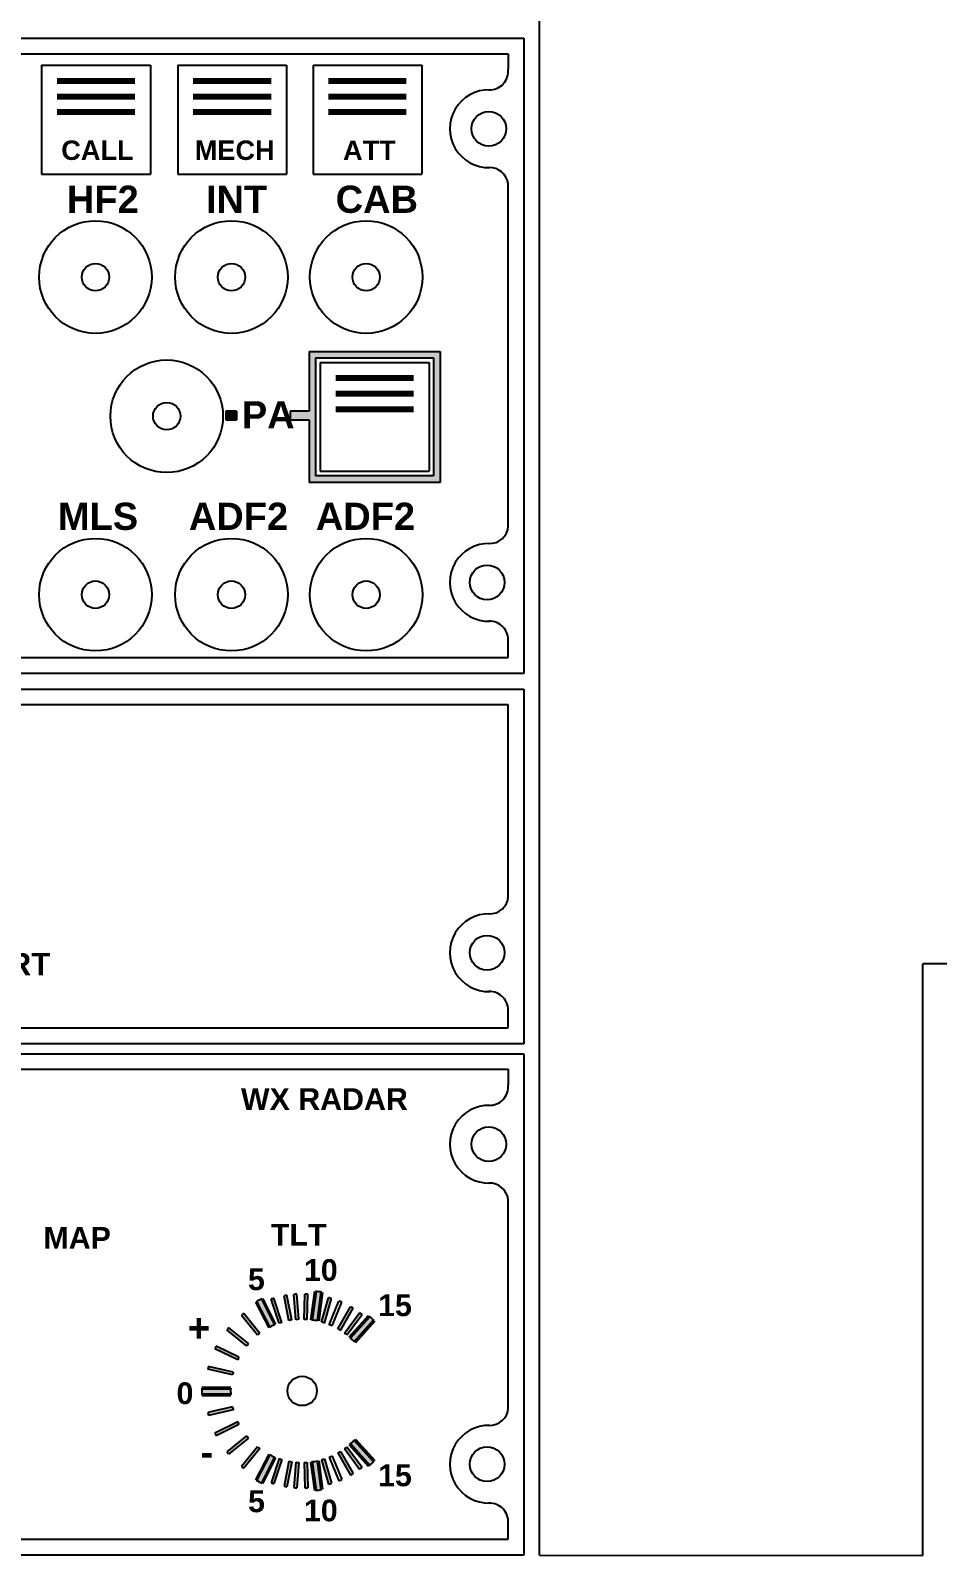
# Model space of a CAD drawing. Header units: millimetres. Extents: x -710 to 7903, y -55 to 3601.
# Drawn here: x 2345.5 to 2462.2, y 231.2 to 427.3 of the extents above; entities that cross this region are included whole.
import ezdxf

# ---------------------------------------------------------------- set-up
doc = ezdxf.new("R2010")
doc.units = ezdxf.units.MM
doc.styles.get("Standard").update_dxf_attribs({"font": 'sanss___.ttf'})

msp = doc.modelspace()

# ---------------------------------------------------------------- hatches: boundary and pattern name
h = msp.add_hatch(color=1)
h.paths.add_polyline_path([(2398.180098346749, 386.0804886020109), (2398.180098346749, 369.2261499383183), (2381.325759683056, 369.2261499383183), (2381.325759683056, 377.2616406990776), (2378.909218268674, 377.2616406990776), (2378.909218268673, 378.3674493611761), (2381.325759683056, 378.3674493611761), (2381.325759683056, 386.0804886020109)])
h.paths.add_polyline_path([(2397.337023451653, 385.2374137069155), (2397.337023451653, 370.0692248334137), (2382.168834578151, 370.0692248334137), (2382.168834578151, 385.2374137069155)], flags=16)
msp.add_hatch(color=1).paths.add_polyline_path([(2372.001489885347, 377.2616406990776), (2372.001489885346, 378.3674493611761), (2370.626381528252, 378.3674493611761), (2370.626381528252, 377.2616406990776)])
h = msp.add_hatch(color=1)
edge = h.paths.add_edge_path()
edge.add_arc((2380.695117813595, 252.9433647362808), 9.201924930928723, 155.9118604322309, 158.309219891248)
edge.add_line((2372.144762247506, 256.3443707827176), (2369.199514460591, 257.7782627650699))
edge.add_arc((2380.586299041174, 252.6621992938605), 12.48330759558779, 154.040894995335, 155.8056953496351, ccw=False)
edge.add_line((2369.362473472016, 258.1265115213189), (2372.294508619551, 256.6990521039135))
edge = h.paths.add_edge_path()
edge.add_arc((2380.358718791043, 252.0568650207086), 9.201924930928723, 162.7336236696795, 165.1309831286966)
edge.add_line((2371.464920458729, 254.4181726369628), (2368.287422517965, 255.1516420168032))
edge.add_arc((2380.450879243057, 252.3439224754574), 12.48330759558779, 165.2371482112924, 167.0019485655924, ccw=False)
edge.add_line((2368.379660538326, 255.5249046364604), (2371.571477248242, 254.7881300212033))
edge = h.paths.add_edge_path()
edge.add_arc((2380.861636799494, 252.9243592218069), 9.201924930928723, 143.0308367302807, 145.4281961892977)
edge.add_line((2373.284627211991, 258.1458865984797), (2370.733149963749, 260.2002708359294))
edge.add_arc((2380.692876999879, 252.6745279561969), 12.48330759558779, 141.1598712933848, 142.9246716476848, ccw=False)
edge.add_line((2370.969642267245, 260.5034279338535), (2373.509673365211, 258.4582598439197))
edge = h.paths.add_edge_path()
edge.add_arc((2380.16373686493, 252.1519601396582), 9.201924930928723, 124.2819435870944, 126.6793030461114)
edge.add_line((2374.667100595628, 259.531825460749), (2372.634808678585, 262.082170546938))
edge.add_arc((2380.414418688264, 252.3194538848926), 12.48330759558779, 126.7854681287073, 128.5502684830072, ccw=False)
edge.add_line((2372.939158310142, 262.3171261542435), (2374.980608350762, 259.7552884398218))
edge = h.paths.add_edge_path()
edge.add_line((2376.210935234121, 260.5354980376454), (2374.512081197474, 263.8415472528426))
edge.add_arc((2380.75477074448, 252.5336869120787), 12.91661249192371, 115.13866695575939, 118.9016126714258, ccw=False)
edge.add_line((2375.267658606077, 264.2268677730384), (2376.966996366425, 260.9198772089534))
edge.add_arc((2380.75477074448, 252.5336869120787), 9.201924930928723, 114.307174534672, 119.5901148926977)
edge = h.paths.add_edge_path()
edge.add_arc((2380.89888697013, 252.3085092991942), 9.201924930928723, 80.06122536272089, 85.34416572074657)
edge.add_line((2381.645809417381, 261.480070196459), (2382.134045501465, 265.1659297896731))
edge.add_arc((2380.89888697013, 252.3085092991942), 12.91661249192371, 80.74972758399281, 84.51267329965913, ccw=False)
edge.add_line((2382.975197015141, 265.0571490252004), (2382.487099909528, 261.3723386275506))
edge = h.paths.add_edge_path()
edge.add_arc((2380.414167971036, 252.3446706514281), 12.48330759558779, 72.37460147280959, 74.1394018271096)
edge.add_line((2383.825828130723, 264.3527322552368), (2382.934589449403, 261.2158286692713))
edge.add_arc((2380.132071202809, 252.4510517803849), 9.201924930928723, 69.87107693119668, 72.26843639021371, ccw=False)
edge.add_line((2383.298763751577, 261.0909291369231), (2384.194018624625, 264.2419685615682))
edge = h.paths.add_edge_path()
edge.add_arc((2380.828292723071, 252.2077922470579), 9.201924930928723, 67.92632852446313, 70.32077049237984)
edge.add_line((2383.927077203913, 260.8722574455427), (2385.161009871663, 263.9150776128614))
edge.add_arc((2380.828292723071, 252.2077922470579), 12.48330759558779, 67.92632852446309, 69.69112887876321, ccw=False)
edge.add_line((2385.51950056206, 263.7760910648387), (2384.28636199191, 260.73522910501))
edge = h.paths.add_edge_path(flags=16)
edge.add_arc((2380.828292723071, 252.2077922470579), 9.201924930928723, 67.92632852446313, 70.32077049237984)
edge.add_line((2383.927077203913, 260.8722574455427), (2385.161009871663, 263.9150776128614))
edge.add_arc((2380.828292723071, 252.2077922470579), 12.48330759558779, 67.92632852446309, 69.69112887876321, ccw=False)
edge.add_line((2385.51950056206, 263.7760910648387), (2384.28636199191, 260.73522910501))
edge = h.paths.add_edge_path()
edge.add_arc((2380.33784853861, 252.3073460302159), 12.48330759558779, 106.4639088668075, 108.2287092211075)
edge.add_line((2377.453027126269, 261.066785191775), (2376.43293407697, 264.164184207965))
h = msp.add_hatch(color=1)
edge = h.paths.add_edge_path()
edge.add_arc((2380.044600914732, 252.2373362999471), 9.201924930928723, 103.9603843251946, 106.3577437842116)
edge.add_line((2377.453027126269, 261.066785191775), (2376.43293407697, 264.164184207965))
edge.add_arc((2380.33784853861, 252.3073460302159), 12.48330759558779, 106.46390886680749, 108.2287092211075, ccw=False)
edge.add_line((2376.799937866011, 264.2788186463465), (2377.824627763886, 261.1674618110457))
edge = h.paths.add_edge_path()
edge.add_arc((2381.10533195795, 252.509205781697), 9.201924930928723, 102.6647722745305, 105.0621317335475)
edge.add_line((2378.714061350959, 261.3949948473113), (2378.100595030124, 264.6127875405383))
edge.add_arc((2380.814942245433, 252.4281542788923), 12.48330759558779, 100.79380683763458, 102.55860719193458, ccw=False)
edge.add_line((2378.477129105167, 264.6906009453315), (2379.087843362388, 261.4872435517905))
edge = h.paths.add_edge_path()
edge.add_arc((2381.077682777237, 252.4351038712659), 9.201924930928723, 96.69600360599927, 99.09336306501629)
edge.add_line((2379.623376626617, 261.5213801192521), (2379.34784257417, 264.7855203934016))
edge.add_arc((2380.780439097737, 252.3846883355628), 12.48330759558779, 94.82503816910332, 96.58983852340327, ccw=False)
edge.add_line((2379.730426885942, 264.8237575483753), (2380.00472486851, 261.5742604932167))
edge = h.paths.add_edge_path(flags=0)
edge.add_arc((2381.100957366428, 252.3614694305287), 9.201924930928723, 90.22714590635188, 92.62450536536888)
edge.add_line((2380.679598987858, 261.5537422480237), (2380.773567537595, 264.8281430565753))
edge.add_arc((2380.799926193098, 252.3448632893291), 12.48330759558779, 88.35618046945598, 90.12098082375599, ccw=False)
edge.add_line((2381.15802394498, 264.8230336089774), (2381.064476946381, 261.5633220490724))
edge = h.paths.add_edge_path()
edge.add_arc((2381.100957366428, 252.3614694305287), 9.201924930928723, 90.22714590635188, 92.62450536536888)
edge.add_line((2380.679598987858, 261.5537422480237), (2380.773567537595, 264.8281430565753))
edge.add_arc((2380.799926193098, 252.3448632893291), 12.48330759558779, 88.35618046945598, 90.12098082375599, ccw=False)
edge.add_line((2381.15802394498, 264.8230336089774), (2381.064476946381, 261.5633220490724))
edge = h.paths.add_edge_path(flags=16)
edge.add_arc((2381.100957366428, 252.3614694305287), 9.201924930928723, 90.22714590635188, 92.62450536536888)
edge.add_line((2380.679598987858, 261.5537422480237), (2380.773567537595, 264.8281430565753))
edge.add_arc((2380.799926193098, 252.3448632893291), 12.48330759558779, 88.35618046945598, 90.12098082375599, ccw=False)
edge.add_line((2381.15802394498, 264.8230336089774), (2381.064476946381, 261.5633220490724))
edge = h.paths.add_edge_path()
edge.add_arc((2380.75477074448, 252.5336869120787), 9.201924930928723, 114.307174534672, 119.5901148926977)
h = msp.add_hatch(color=1)
edge = h.paths.add_edge_path()
edge.add_arc((2380.432827768759, 252.3618445936961), 9.201924930928723, 57.73764987107772, 60.13209183899443)
edge.add_line((2385.015405759586, 260.3415313915868), (2386.649541235742, 263.1870670946655))
edge.add_arc((2380.432827768759, 252.3618445936961), 12.48330759558779, 58.367291484694306, 60.13209183899443, ccw=False)
edge.add_line((2386.979973656892, 262.9904780545681), (2385.34478585532, 260.1431099271956))
edge = h.paths.add_edge_path()
edge.add_arc((2380.978032332823, 251.9829594335089), 9.201924930928723, 55.45113924992109, 57.848498708938)
edge.add_line((2385.874926999538, 259.773713251822), (2387.819730496957, 262.409670402424))
edge.add_arc((2380.721297261102, 252.1410183914651), 12.48330759558779, 53.58017381302511, 55.34497416732518, ccw=False)
edge.add_line((2388.132604152936, 262.1861912959554), (2386.196525214242, 259.5620592798654))
h = msp.add_hatch(color=1)
edge = h.paths.add_edge_path()
edge.add_arc((2380.700938408295, 252.1279665181008), 9.201924930928723, 45.09586619357992, 50.37880655160558, ccw=False)
edge.add_line((2387.196785866282, 258.6455878815295), (2389.685344149932, 261.4080167192669))
edge.add_arc((2380.700938408295, 252.1279665181008), 12.91661249192371, 45.92735861466742, 49.69030433033369)
edge.add_line((2389.056938249396, 261.9776439200285), (2386.569088344414, 259.2160014193746))
edge = h.paths.add_edge_path()
edge.add_arc((2380.700938408295, 252.1279665181008), 9.201924930928723, 53.97871208986652, 56.37607154888332, ccw=False)
edge.add_arc((2380.448349571784, 252.2925703179122), 12.48330759558779, 52.10774665297049, 53.87254700727061, ccw=False)
edge.add_line((2386.099974084501, 259.5544270227572), (2388.115328789347, 262.1439863685875))
h = msp.add_hatch(color=1)
edge = h.paths.add_edge_path()
edge.add_arc((2380.432827768759, 252.3618445936961), 9.201924930928723, 177.7880941205103, 183.0710344785361)
edge.add_line((2371.244117888512, 251.8688606476283), (2367.526081172561, 251.8570965693805))
edge.add_arc((2380.432827768759, 252.3618445936961), 12.91661249192371, 178.4765963417823, 182.2395420574486, ccw=False)
edge.add_line((2367.520780665678, 252.7052363151203), (2371.237759026711, 252.716997044673))
h = msp.add_hatch(color=1)
edge = h.paths.add_edge_path()
edge.add_line((2371.571477248242, 249.9355591661889), (2368.379660538326, 249.1987845509318))
edge.add_arc((2380.450879243057, 252.3797667119348), 12.48330759558779, 192.9980514344076, 194.7628517887076, ccw=False)
edge.add_line((2368.287422517965, 249.572047170589), (2371.464920458729, 250.3055165504294))
edge.add_arc((2380.358718791043, 252.6668241666836), 9.201924930928723, 194.8690168713034, 197.2663763303205)
edge = h.paths.add_edge_path()
edge.add_arc((2380.695117813595, 251.7803244511114), 9.201924930928723, 201.690780108752, 204.0881395677691)
edge.add_line((2372.294508619551, 248.0246370834788), (2369.362473472016, 246.5971776660733))
edge.add_arc((2380.586299041174, 252.0614898935318), 12.48330759558779, 204.1943046503649, 205.959105004665, ccw=False)
edge.add_line((2369.199514460591, 246.9454264223223), (2372.144762247506, 248.3793184046746))
edge = h.paths.add_edge_path()
edge.add_arc((2380.861636799494, 251.7993299655853), 9.201924930928723, 214.5718038107023, 216.9691632697193)
edge.add_line((2373.509673365211, 246.2654293434725), (2370.969642267245, 244.2202612535388))
edge.add_arc((2380.692876999879, 252.0491612311953), 12.48330759558779, 217.0753283523152, 218.8401287066152, ccw=False)
edge.add_line((2370.733149963749, 244.5234183514629), (2373.284627211991, 246.5778025889125))
edge = h.paths.add_edge_path()
edge.add_arc((2380.16373686493, 252.571729047734), 9.201924930928723, 233.3206969538886, 235.7180564129056)
edge.add_line((2374.980608350762, 244.9684007475704), (2372.939158310142, 242.4065630331487))
edge.add_arc((2380.414418688264, 252.4042353024996), 12.48330759558779, 231.4497315169927, 233.2145318712927, ccw=False)
edge.add_line((2372.634808678585, 242.6415186404543), (2374.667100595628, 245.1918637266432))
edge = h.paths.add_edge_path()
edge.add_arc((2380.75477074448, 252.1900022753135), 9.201924930928723, 240.4098851073023, 245.692825465328)
edge.add_line((2376.966996366425, 243.8038119784388), (2375.267658606077, 240.4968214143538))
edge.add_arc((2380.75477074448, 252.1900022753135), 12.91661249192371, 241.0983873285742, 244.8613330442405, ccw=False)
edge.add_line((2374.512081197474, 240.8821419345496), (2376.210935234121, 244.1881911497468))
edge = h.paths.add_edge_path()
edge.add_arc((2380.89888697013, 252.4151798881981), 9.201924930928723, 274.6558342792534, 279.9387746372792)
edge.add_line((2382.487099909528, 243.3513505598416), (2382.975197015141, 239.6665401621918))
edge.add_arc((2380.89888697013, 252.4151798881981), 12.91661249192371, 275.4873267003409, 279.2502724160072, ccw=False)
edge.add_line((2382.134045501465, 239.5577593977191), (2381.645809417381, 243.2436189909332))
edge = h.paths.add_edge_path()
edge.add_arc((2380.132071202809, 252.2726374070073), 9.201924930928723, 287.7315636097863, 290.1289230688033)
edge.add_line((2383.298763751577, 243.6327600504691), (2384.194018624625, 240.481720625824))
edge.add_arc((2380.414167971036, 252.3790185359641), 12.48330759558779, 285.86059817289043, 287.62539852719044, ccw=False)
edge.add_line((2383.825828130723, 240.3709569321554), (2382.934589449403, 243.5078605181209))
edge = h.paths.add_edge_path(flags=16)
edge.add_arc((2380.828292723071, 252.5158969403343), 9.201924930928723, 289.6792295076202, 292.0736714755369)
edge.add_line((2384.28636199191, 243.9884600823822), (2385.51950056206, 240.9475981225535))
edge.add_arc((2380.828292723071, 252.5158969403343), 12.48330759558779, 290.3088711212368, 292.0736714755369, ccw=False)
edge.add_line((2385.161009871663, 240.8086115745308), (2383.927077203913, 243.8514317418495))
edge = h.paths.add_edge_path()
edge.add_arc((2380.828292723071, 252.5158969403343), 9.201924930928723, 289.6792295076202, 292.0736714755369)
edge.add_line((2384.28636199191, 243.9884600823822), (2385.51950056206, 240.9475981225535))
edge.add_arc((2380.828292723071, 252.5158969403343), 12.48330759558779, 290.3088711212368, 292.0736714755369, ccw=False)
edge.add_line((2385.161009871663, 240.8086115745308), (2383.927077203913, 243.8514317418495))
edge = h.paths.add_edge_path()
edge.add_arc((2380.044600914732, 252.4863528874452), 9.201924930928723, 253.6422562157884, 256.0396156748054)
edge.add_line((2377.824627763886, 243.5562273763466), (2376.799937866011, 240.4448705410457))
edge.add_arc((2380.33784853861, 252.4163431571764), 12.48330759558779, 251.7712907788925, 253.53609113319249, ccw=False)
edge.add_line((2376.43293407697, 240.5595049794272), (2377.453027126269, 243.6569039956172))
edge = h.paths.add_edge_path()
edge.add_arc((2381.10533195795, 252.2144834056952), 9.201924930928723, 254.9378682664525, 257.3352277254695)
edge.add_line((2379.087843362388, 243.2364456356017), (2378.477129105167, 240.0330882420607))
edge.add_arc((2380.814942245433, 252.2955349084999), 12.48330759558779, 257.4413928080654, 259.20619316236537, ccw=False)
edge.add_line((2378.100595030124, 240.1109016468539), (2378.714061350959, 243.3286943400809))
edge = h.paths.add_edge_path()
edge.add_arc((2381.077682777237, 252.2885853161263), 9.201924930928723, 260.9066369349837, 263.3039963940008)
edge.add_line((2380.00472486851, 243.1494286941755), (2379.730426885942, 239.8999316390169))
edge.add_arc((2380.780439097737, 252.3390008518294), 12.48330759558779, 263.41016147659667, 265.1749618308966, ccw=False)
edge.add_line((2379.34784257417, 239.9381687939906), (2379.623376626617, 243.2023090681402))
edge = h.paths.add_edge_path(flags=0)
edge.add_arc((2381.100957366428, 252.3622197568635), 9.201924930928723, 267.3754946346311, 269.7728540936482)
edge.add_line((2381.064476946381, 243.1603671383198), (2381.15802394498, 239.9006555784148))
edge.add_arc((2380.799926193098, 252.3788258980632), 12.48330759558779, 269.879019176244, 271.643819530544, ccw=False)
edge.add_line((2380.773567537595, 239.8955461308169), (2380.679598987858, 243.1699469393685))
edge = h.paths.add_edge_path()
edge.add_arc((2381.100957366428, 252.3622197568635), 9.201924930928723, 267.3754946346311, 269.7728540936482)
edge.add_line((2381.064476946381, 243.1603671383198), (2381.15802394498, 239.9006555784148))
edge.add_arc((2380.799926193098, 252.3788258980632), 12.48330759558779, 269.879019176244, 271.643819530544, ccw=False)
edge.add_line((2380.773567537595, 239.8955461308169), (2380.679598987858, 243.1699469393685))
edge = h.paths.add_edge_path(flags=16)
edge.add_arc((2381.100957366428, 252.3622197568635), 9.201924930928723, 267.3754946346311, 269.7728540936482)
edge.add_line((2381.064476946381, 243.1603671383198), (2381.15802394498, 239.9006555784148))
edge.add_arc((2380.799926193098, 252.3788258980632), 12.48330759558779, 269.879019176244, 271.643819530544, ccw=False)
edge.add_line((2380.773567537595, 239.8955461308169), (2380.679598987858, 243.1699469393685))
edge = h.paths.add_edge_path()
edge.add_arc((2380.432827768759, 252.3618445936961), 12.48330759558779, 299.8679081610056, 301.6327085153057)
h = msp.add_hatch(color=1)
edge = h.paths.add_edge_path()
edge.add_arc((2380.700938408295, 252.5957226692914), 9.201924930928723, 309.6211934483944, 314.9041338064201)
edge.add_line((2387.196785866282, 246.0781013058627), (2389.685344149932, 243.3156724681253))
edge.add_arc((2380.700938408295, 252.5957226692914), 12.91661249192371, 310.3096956696663, 314.0726413853326, ccw=False)
edge.add_line((2389.056938249396, 242.7460452673637), (2386.569088344414, 245.5076877680176))
edge = h.paths.add_edge_path()
edge.add_arc((2380.700938408295, 252.5957226692914), 9.201924930928723, 303.6239284511167, 306.0212879101335)
edge.add_arc((2380.448349571784, 252.43111886948), 12.48330759558779, 306.1274529927294, 307.8922533470295)
edge.add_line((2386.099974084501, 245.1692621646351), (2388.115328789347, 242.5797028188047))
h = msp.add_hatch(color=1)
edge = h.paths.add_edge_path()
edge.add_arc((2380.044600914732, 252.4863528874452), 9.201924930928723, 253.6422562157884, 256.0396156748054)
edge.add_line((2377.824627763886, 243.5562273763466), (2376.799937866011, 240.4448705410457))
edge.add_arc((2380.33784853861, 252.4163431571764), 12.48330759558779, 251.7712907788925, 253.53609113319249, ccw=False)
edge.add_line((2376.43293407697, 240.5595049794272), (2377.453027126269, 243.6569039956172))
edge = h.paths.add_edge_path()
edge.add_arc((2381.10533195795, 252.2144834056952), 9.201924930928723, 254.9378682664525, 257.3352277254695)
edge.add_line((2379.087843362388, 243.2364456356017), (2378.477129105167, 240.0330882420607))
edge.add_arc((2380.814942245433, 252.2955349084999), 12.48330759558779, 257.4413928080654, 259.20619316236537, ccw=False)
edge.add_line((2378.100595030124, 240.1109016468539), (2378.714061350959, 243.3286943400809))
edge = h.paths.add_edge_path()
edge.add_arc((2381.077682777237, 252.2885853161263), 9.201924930928723, 260.9066369349837, 263.3039963940008)
edge.add_line((2380.00472486851, 243.1494286941755), (2379.730426885942, 239.8999316390169))
edge.add_arc((2380.780439097737, 252.3390008518294), 12.48330759558779, 263.41016147659667, 265.1749618308966, ccw=False)
edge.add_line((2379.34784257417, 239.9381687939906), (2379.623376626617, 243.2023090681402))
edge = h.paths.add_edge_path(flags=16)
edge.add_arc((2381.100957366428, 252.3622197568635), 9.201924930928723, 267.3754946346311, 269.7728540936482)
edge.add_line((2381.064476946381, 243.1603671383198), (2381.15802394498, 239.9006555784148))
edge.add_arc((2380.799926193098, 252.3788258980632), 12.48330759558779, 269.879019176244, 271.643819530544, ccw=False)
edge.add_line((2380.773567537595, 239.8955461308169), (2380.679598987858, 243.1699469393685))
edge = h.paths.add_edge_path()
edge.add_arc((2381.100957366428, 252.3622197568635), 9.201924930928723, 267.3754946346311, 269.7728540936482)
edge.add_line((2381.064476946381, 243.1603671383198), (2381.15802394498, 239.9006555784148))
edge.add_arc((2380.799926193098, 252.3788258980632), 12.48330759558779, 269.879019176244, 271.643819530544, ccw=False)
edge.add_line((2380.773567537595, 239.8955461308169), (2380.679598987858, 243.1699469393685))
edge = h.paths.add_edge_path()
edge.add_arc((2380.75477074448, 252.1900022753135), 9.201924930928723, 240.4098851073023, 245.692825465328)
h = msp.add_hatch(color=1)
edge = h.paths.add_edge_path()
edge.add_arc((2380.432827768759, 252.3618445936961), 9.201924930928723, 299.8679081610056, 302.2623501289223)
edge.add_line((2385.34478585532, 244.5805792601966), (2386.979973656892, 241.7332111328241))
edge.add_arc((2380.432827768759, 252.3618445936961), 12.48330759558779, 299.8679081610056, 301.6327085153057, ccw=False)
edge.add_line((2386.649541235742, 241.5366220927267), (2385.015405759586, 244.3821577958054))
edge = h.paths.add_edge_path()
edge.add_arc((2380.978032332823, 252.7407297538833), 9.201924930928723, 302.151501291062, 304.5488607500789)
edge.add_line((2386.196525214242, 245.1616299075268), (2388.132604152936, 242.5374978914368))
edge.add_arc((2380.721297261102, 252.5826707959271), 12.48330759558779, 304.6550258326748, 306.4198261869749, ccw=False)
edge.add_line((2387.819730496957, 242.3140187849682), (2385.874926999538, 244.9499759355703))

# ---------------------------------------------------------------- linework, layer by layer
at = {"color": 5}
for p, q in [((2410.966450610203, 231.218409317838), (2410.966450610203, 602.1616148744838)), ((2263.946462666307, 426.3584003640278), (2408.95226987068, 426.3584003640278)), ((2408.95226987068, 426.3584003640278), (2408.952269870671, 344.6522402094525)), ((2265.962814835607, 424.3584003640278), (2406.941724905797, 424.3584003640843)), ((2406.941724905797, 424.3584003640843), (2406.941724905799, 422.3584003640843)), ((2346.901890683368, 422.8787175006842), (2346.901890683368, 408.8787175006842)), ((2346.901890683368, 422.8787175006841), (2360.901890683367, 422.8787175006842)), ((2360.901890683368, 422.8787175006842), (2360.901890683368, 408.8787175006843)), ((2364.428051053119, 422.8787175006842), (2364.428051053119, 408.8787175006842)), ((2364.428051053119, 422.8787175006842), (2378.428051053119, 422.8787175006842)), ((2378.428051053119, 422.8787175006842), (2378.428051053119, 408.8787175006843)), ((2381.826282367338, 422.8787175006842), (2381.826282367338, 408.8787175006842)), ((2381.826282367338, 422.8787175006843), (2395.826282367338, 422.8787175006842)), ((2395.826282367338, 422.8787175006842), (2395.826282367338, 408.8787175006843)), ((2346.901890683368, 408.8787175006842), (2360.901890683367, 408.8787175006842)), ((2364.428051053119, 408.8787175006842), (2378.42805105312, 408.8787175006842)), ((2381.826282367338, 408.8787175006842), (2395.826282367339, 408.8787175006842)), ((2406.949437585441, 363.557976019327), (2406.931211446692, 407.620731787675)), ((2382.752929014902, 384.6533192701646), (2382.752929014902, 370.6533192701646)), ((2382.752929014902, 384.6533192701647), (2396.752929014902, 384.6533192701646)), ((2396.752929014902, 384.6533192701646), (2396.752929014902, 370.6533192701647)), ((2382.752929014902, 370.6533192701646), (2396.752929014903, 370.6533192701646)), ((2406.939083097717, 346.7183060700036), (2406.939083097715, 348.7183060700036)), ((2265.965456643733, 346.7183060699472), (2406.939083097717, 346.7183060700036)), ((2408.952269870671, 344.6522402094525), (2263.952269870789, 344.6522402094524)), ((2263.952269870789, 342.6477332950619), (2408.952269870671, 342.6477332950619)), ((2408.95226987067, 342.6477332950619), (2408.952269870665, 297.0183626656913)), ((2265.965718437843, 340.6477332950619), (2406.944628508033, 340.6477332951184)), ((2406.937462128284, 315.8183047358389), (2406.92719167193, 340.6477332951185)), ((2581.535122190849, 307.3099280447807), (2460.290940063036, 307.3099280447808)), ((2460.290940063036, 231.1930785563379), (2460.290940063036, 307.3099280447807)), ((2406.939083097714, 299.0844285262424), (2406.939083097712, 301.0844285262424)), ((2265.898631312598, 299.084428526186), (2406.939083097714, 299.0844285262424)), ((2408.952269870665, 297.0183626656913), (2263.952269870789, 297.0183626656913)), ((2263.952269870789, 295.7383372759025), (2408.952269870665, 295.7383372759025)), ((2408.952269870665, 295.7383372759025), (2408.952269870657, 231.219382224587)), ((2265.96571843784, 293.7383372759024), (2406.944628508031, 293.738337275959)), ((2406.944628508031, 293.738337275959), (2406.944628508032, 291.738337275959)), ((2406.953128922666, 250.1704345727441), (2406.934115048926, 277.0006686995497)), ((2406.93908309771, 233.2854480851382), (2406.939083097709, 235.2854480851382)), ((2265.965456643726, 233.2854480850818), (2406.93908309771, 233.2854480851382)), ((2408.952269870657, 231.219382224587), (2263.952269870789, 231.219382224587)), ((2410.966450610203, 231.218409317838), (2460.290940063036, 231.1930785563378))]:
    msp.add_line(p, q, dxfattribs=at)
at = {"color": 1, "lineweight": 80}
for p, q in [((2348.901890683368, 420.8787175006842), (2358.901890683368, 420.8787175006843)), ((2366.428051053119, 420.8787175006842), (2376.428051053119, 420.8787175006842)), ((2383.826282367338, 420.8787175006842), (2393.826282367339, 420.8787175006843)), ((2348.901890683368, 418.8787175006843), (2358.901890683368, 418.8787175006843)), ((2366.428051053119, 418.8787175006842), (2376.428051053119, 418.8787175006842)), ((2383.826282367338, 418.8787175006842), (2393.826282367339, 418.8787175006842)), ((2348.901890683368, 416.8787175006842), (2358.901890683368, 416.8787175006842)), ((2366.428051053119, 416.8787175006842), (2376.428051053119, 416.8787175006842)), ((2383.826282367338, 416.8787175006842), (2393.826282367339, 416.8787175006842)), ((2384.752929014902, 382.6533192701646), (2394.752929014903, 382.6533192701647)), ((2384.752929014902, 380.6533192701646), (2394.752929014903, 380.6533192701646)), ((2384.752929014902, 378.6533192701646), (2394.752929014903, 378.6533192701646))]:
    msp.add_line(p, q, dxfattribs=at)
at = {"color": 1}
for p, q in [((2381.325759683056, 386.0804886020109), (2381.325759683056, 378.3674493611761)), ((2382.168834578151, 385.2374137069155), (2382.168834578151, 370.0692248334137)), ((2397.337023451653, 385.2374137069155), (2397.337023451653, 370.0692248334137)), ((2398.180098346749, 386.0804886020109), (2398.180098346749, 369.2261499383183)), ((2370.626381528252, 378.3674493611761), (2370.626381528252, 377.2616406990776)), ((2372.001489885346, 378.3674493611761), (2370.626381528252, 378.3674493611761)), ((2370.626381528252, 377.2616406990776), (2372.001489885346, 377.2616406990776)), ((2372.001489885346, 378.3674493611761), (2372.001489885346, 377.2616406990776)), ((2381.325759683056, 378.3674493611761), (2378.909218268673, 378.3674493611761)), ((2378.909218268674, 378.3674493611761), (2378.909218268674, 377.2616406990776)), ((2378.909218268673, 377.2616406990776), (2381.325759683056, 377.2616406990776)), ((2381.325759683056, 377.2616406990776), (2381.325759683056, 369.2261499383183)), ((2380.00472486851, 261.5742604932167), (2379.730426885942, 264.8237575483753)), ((2380.679598987858, 261.5537422480237), (2380.773567537595, 264.8281430565753)), ((2381.064476946381, 261.5633220490724), (2381.15802394498, 264.8230336089774)), ((2377.453027126269, 261.066785191775), (2376.43293407697, 264.164184207965)), ((2377.824627763886, 261.1674618110457), (2376.799937866011, 264.2788186463465)), ((2378.714061350959, 261.3949948473113), (2378.100595030124, 264.6127875405383)), ((2379.087843362388, 261.4872435517905), (2378.477129105167, 264.6906009453315)), ((2379.623376626617, 261.5213801192521), (2379.34784257417, 264.7855203934016)), ((2382.934589449403, 261.2158286692713), (2383.825828130723, 264.3527322552368)), ((2383.298763751577, 261.0909291369231), (2384.194018624625, 264.2419685615682)), ((2383.927077203913, 260.8722574455427), (2385.161009871663, 263.9150776128614)), ((2384.28636199191, 260.73522910501), (2385.51950056206, 263.7760910648387)), ((2385.015405759586, 260.3415313915868), (2386.649541235742, 263.1870670946655)), ((2385.34478585532, 260.1431099271956), (2386.979973656892, 262.9904780545681)), ((2374.667100595628, 259.531825460749), (2372.634808678585, 262.082170546938)), ((2374.980608350762, 259.7552884398218), (2372.939158310142, 262.3171261542435)), ((2385.874926999538, 259.773713251822), (2387.819730496957, 262.409670402424)), ((2386.196525214242, 259.5620592798654), (2388.132604152936, 262.1861912959554)), ((2373.284627211991, 258.1458865984797), (2370.733149963749, 260.2002708359294)), ((2373.509673365211, 258.4582598439197), (2370.969642267245, 260.5034279338535)), ((2372.144762247506, 256.3443707827176), (2369.199514460591, 257.7782627650699)), ((2372.294508619551, 256.6990521039135), (2369.362473472016, 258.1265115213189)), ((2371.464920458729, 254.4181726369628), (2368.287422517965, 255.1516420168032)), ((2371.571477248242, 254.7881300212033), (2368.379660538326, 255.5249046364604)), ((2371.464920458729, 250.3055165504294), (2368.287422517965, 249.572047170589)), ((2371.571477248242, 249.9355591661889), (2368.379660538326, 249.1987845509318)), ((2372.144762247506, 248.3793184046746), (2369.199514460591, 246.9454264223223)), ((2372.294508619551, 248.0246370834788), (2369.362473472016, 246.5971776660733)), ((2373.284627211991, 246.5778025889125), (2370.733149963749, 244.5234183514629)), ((2373.509673365211, 246.2654293434725), (2370.969642267245, 244.2202612535388)), ((2374.667100595628, 245.1918637266432), (2372.634808678585, 242.6415186404543)), ((2374.980608350762, 244.9684007475704), (2372.939158310142, 242.4065630331487)), ((2377.453027126269, 243.6569039956172), (2376.43293407697, 240.5595049794272)), ((2377.824627763886, 243.5562273763466), (2376.799937866011, 240.4448705410457)), ((2378.714061350959, 243.3286943400809), (2378.100595030124, 240.1109016468539)), ((2379.087843362388, 243.2364456356017), (2378.477129105167, 240.0330882420607)), ((2382.934589449403, 243.5078605181209), (2383.825828130723, 240.3709569321554)), ((2383.298763751577, 243.6327600504691), (2384.194018624625, 240.481720625824)), ((2383.927077203913, 243.8514317418495), (2385.161009871663, 240.8086115745308)), ((2384.28636199191, 243.9884600823822), (2385.51950056206, 240.9475981225535)), ((2385.015405759586, 244.3821577958054), (2386.649541235742, 241.5366220927267)), ((2385.34478585532, 244.5805792601966), (2386.979973656892, 241.7332111328241)), ((2385.874926999538, 244.9499759355703), (2387.819730496957, 242.3140187849682)), ((2386.196525214242, 245.1616299075268), (2388.132604152936, 242.5374978914368)), ((2379.623376626617, 243.2023090681402), (2379.34784257417, 239.9381687939906)), ((2380.00472486851, 243.1494286941755), (2379.730426885942, 239.8999316390169)), ((2380.679598987858, 243.1699469393685), (2380.773567537595, 239.8955461308169)), ((2381.064476946381, 243.1603671383198), (2381.15802394498, 239.9006555784148))]:
    msp.add_line(p, q, dxfattribs=at)
at = {"color": 1, "lineweight": 50}
for p, q in [((2381.645809417381, 261.480070196459), (2382.134045501465, 265.1659297896731)), ((2382.487099909528, 261.3723386275506), (2382.975197015141, 265.0571490252004)), ((2376.210935234121, 260.5354980376454), (2374.512081197474, 263.8415472528426)), ((2376.966996366425, 260.9198772089534), (2375.267658606077, 264.2268677730384)), ((2386.569088344414, 259.2160014193746), (2389.056938249396, 261.9776439200285)), ((2387.196785866282, 258.6455878815295), (2389.685344149932, 261.4080167192669)), ((2371.237759026711, 252.716997044673), (2367.520780665678, 252.7052363151203)), ((2371.244117888512, 251.8688606476283), (2367.526081172561, 251.8570965693805)), ((2386.569088344414, 245.5076877680176), (2389.056938249396, 242.7460452673637)), ((2387.196785866282, 246.0781013058627), (2389.685344149932, 243.3156724681253)), ((2376.210935234121, 244.1881911497468), (2374.512081197474, 240.8821419345496)), ((2376.966996366425, 243.8038119784388), (2375.267658606077, 240.4968214143538)), ((2381.645809417381, 243.2436189909332), (2382.134045501465, 239.5577593977191)), ((2382.487099909528, 243.3513505598416), (2382.975197015141, 239.6665401621918))]:
    msp.add_line(p, q, dxfattribs=at)
at = {"color": 1}
for points in [[(2381.325759683056, 386.0804886020109), (2398.180098346749, 386.0804886020109)], [(2382.168834578151, 385.2374137069155), (2397.337023451653, 385.2374137069155)], [(2398.180098346749, 369.2261499383183), (2381.325759683056, 369.2261499383183)], [(2397.337023451653, 370.0692248334137), (2382.168834578151, 370.0692248334137)]]:
    msp.add_lwpolyline(points, dxfattribs=at)
for centre in [(2404.441724905805, 414.7141556330571), (2404.222155816873, 356.3625845075945), (2404.22215581687, 308.7287069638333), (2404.444628508038, 284.0940925449318), (2404.222155816866, 242.929726522729)]:
    msp.add_circle(centre, 2.232332985104004)
at = {"color": 5}
for centre, radius in [((2353.837185700346, 395.6336523352361), 7.239704235280669), ((2371.334855665346, 395.6336523352361), 7.239704235280669), ((2388.669161262917, 395.6336523352361), 7.239704235280669), ((2353.837185700346, 395.6336523352361), 1.758748234435541), ((2371.334855665346, 395.6336523352361), 1.758748234435541), ((2388.669161262917, 395.6336523352361), 1.758748234435541), ((2363.004461611966, 377.7324325901288), 7.239704235280669), ((2363.004461611966, 377.7324325901288), 1.758748234435541), ((2353.837185700346, 354.7817848316346), 7.239704235280669), ((2371.334855665346, 354.7817848316346), 7.239704235280669), ((2388.669161262917, 354.7817848316346), 7.239704235280669), ((2353.837185700346, 354.7817848316346), 1.758748234435541), ((2371.334855665346, 354.7817848316346), 1.758748234435541), ((2388.669161262917, 354.7817848316346), 1.758748234435541), ((2380.432827768759, 252.3618445936961), 1.894501356649267)]:
    msp.add_circle(centre, radius, dxfattribs=at)
for centre, radius, start, end in [((2404.536162134048, 422.1288043050353), 2.416494692558771, 267.7602959881405, 5.452012041681298), ((2404.441724905805, 414.7141556330571), 5, 88.54057493707782, 271.4594250630138), ((2404.53616213406, 407.2995069610791), 2.416494692558771, 7.63894328085506, 92.239704011951), ((2404.542872429392, 363.7768155698109), 2.416494692558771, 267.5383680561871, 355.8821757997799), ((2404.439083097709, 356.3625508010268), 5, 88.54057493707782, 271.4594250630138), ((2404.533520325964, 348.9479021290488), 2.416494692558771, 354.5479879584103, 92.239704011951), ((2404.542872429389, 316.1429380260498), 2.416494692558771, 267.5383680561871, 355.8821757997799), ((2404.439083097706, 308.7286732572657), 5, 88.54057493707782, 271.4594250630138), ((2404.533520325961, 301.3140245852877), 2.416494692558771, 354.5479879584103, 92.239704011951), ((2404.539065736281, 291.5087412169099), 2.416494692558771, 267.7602959881405, 5.452012041681298), ((2404.444628508038, 284.0940925449318), 5, 88.54057493707782, 271.4594250630138), ((2404.539065736293, 276.6794438729538), 2.416494692558771, 7.63894328085506, 92.239704011951), ((2404.542872429386, 250.3439575849455), 2.416494692558771, 267.5383680561871, 355.8821757997799), ((2404.439083097703, 242.9296928161614), 5, 88.54057493707782, 271.4594250630138), ((2404.533520325957, 235.5150441441834), 2.416494692558771, 354.5479879584103, 92.239704011951)]:
    msp.add_arc(centre, radius, start, end, dxfattribs=at)
at = {"color": 1}
for centre, radius, start, end in [((2380.780439097737, 252.3846883355628), 12.48330759558779, 94.82503816910338, 96.58983852340336), ((2380.799926193098, 252.3448632893291), 12.48330759558779, 88.356180469456, 90.120980823756), ((2380.89888697013, 252.3085092991942), 12.91661249192371, 80.74972758399284, 84.51267329965916), ((2380.75477074448, 252.5336869120787), 12.91661249192371, 115.1386669557595, 118.9016126714258), ((2380.33784853861, 252.3073460302159), 12.48330759558779, 106.4639088668075, 108.2287092211075), ((2380.814942245433, 252.4281542788923), 12.48330759558779, 100.7938068376346, 102.5586071919346), ((2380.414167971036, 252.3446706514281), 12.48330759558779, 72.37460147280959, 74.1394018271096), ((2380.828292723071, 252.2077922470579), 12.48330759558779, 67.92632852446313, 69.69112887876322), ((2380.432827768759, 252.3618445936961), 12.48330759558779, 58.36729148469435, 60.13209183899443), ((2380.414418688264, 252.3194538848926), 12.48330759558779, 126.7854681287073, 128.5502684830073), ((2380.75477074448, 252.5336869120787), 9.201924930928723, 114.307174534672, 119.5901148926977), ((2380.044600914732, 252.2373362999471), 9.201924930928723, 103.9603843251946, 106.3577437842116), ((2381.10533195795, 252.509205781697), 9.201924930928723, 102.6647722745305, 105.0621317335475), ((2381.077682777237, 252.4351038712659), 9.201924930928723, 96.69600360599927, 99.09336306501629), ((2381.100957366428, 252.3614694305287), 9.201924930928723, 90.22714590635188, 92.62450536536888), ((2380.89888697013, 252.3085092991942), 9.201924930928723, 80.06122536272089, 85.34416572074657), ((2380.132071202809, 252.4510517803849), 9.201924930928723, 69.87107693119671, 72.26843639021372), ((2380.721297261102, 252.1410183914651), 12.48330759558779, 53.58017381302513, 55.34497416732518), ((2380.700938408294, 252.1279665181008), 12.91661249192371, 45.92735861466743, 49.69030433033369), ((2380.692876999879, 252.6745279561969), 12.48330759558779, 141.1598712933848, 142.9246716476848), ((2380.16373686493, 252.1519601396582), 9.201924930928723, 124.2819435870944, 126.6793030461114), ((2380.828292723071, 252.2077922470579), 9.201924930928723, 67.92632852446313, 70.32077049237984), ((2380.432827768759, 252.3618445936961), 9.201924930928723, 57.73764987107772, 60.13209183899443), ((2380.978032332823, 251.9829594335089), 9.201924930928723, 55.45113924992109, 57.848498708938), ((2380.700938408294, 252.1279665181008), 9.201924930928723, 45.09586619357996, 50.37880655160563), ((2380.586299041174, 252.6621992938605), 12.48330759558779, 154.040894995335, 155.8056953496351), ((2380.861636799494, 252.9243592218069), 9.201924930928723, 143.0308367302807, 145.4281961892977), ((2380.450879243057, 252.3439224754574), 12.48330759558779, 165.2371482112924, 167.0019485655924), ((2380.695117813595, 252.9433647362808), 9.201924930928723, 155.9118604322309, 158.309219891248), ((2380.358718791043, 252.0568650207086), 9.201924930928723, 162.7336236696795, 165.1309831286966), ((2380.432827768759, 252.3618445936961), 12.91661249192371, 178.4765963417823, 182.2395420574486), ((2380.432827768759, 252.3618445936961), 9.201924930928723, 177.7880941205103, 183.0710344785361), ((2380.450879243057, 252.3797667119348), 12.48330759558779, 192.9980514344076, 194.7628517887076), ((2380.358718791043, 252.6668241666836), 9.201924930928723, 194.8690168713034, 197.2663763303205), ((2380.695117813595, 251.7803244511114), 9.201924930928723, 201.690780108752, 204.0881395677691), ((2380.586299041174, 252.0614898935318), 12.48330759558779, 204.1943046503649, 205.959105004665), ((2380.861636799494, 251.7993299655853), 9.201924930928723, 214.5718038107023, 216.9691632697193), ((2380.700938408294, 252.5957226692914), 9.201924930928723, 309.6211934483944, 314.9041338064201), ((2380.692876999879, 252.0491612311953), 12.48330759558779, 217.0753283523152, 218.8401287066152), ((2380.16373686493, 252.571729047734), 9.201924930928723, 233.3206969538886, 235.7180564129056), ((2380.75477074448, 252.1900022753135), 9.201924930928723, 240.4098851073023, 245.692825465328), ((2380.044600914732, 252.4863528874452), 9.201924930928723, 253.6422562157884, 256.0396156748054), ((2381.10533195795, 252.2144834056952), 9.201924930928723, 254.9378682664525, 257.3352277254695), ((2380.89888697013, 252.4151798881981), 9.201924930928723, 274.6558342792534, 279.9387746372792), ((2380.132071202809, 252.2726374070073), 9.201924930928723, 287.7315636097863, 290.1289230688033), ((2380.828292723071, 252.5158969403343), 9.201924930928723, 289.6792295076202, 292.0736714755369), ((2380.432827768759, 252.3618445936961), 9.201924930928723, 299.8679081610056, 302.2623501289223), ((2380.978032332823, 252.7407297538833), 9.201924930928723, 302.151501291062, 304.5488607500789), ((2380.700938408294, 252.5957226692914), 12.91661249192371, 310.3096956696663, 314.0726413853326), ((2380.414418688264, 252.4042353024996), 12.48330759558779, 231.4497315169928, 233.2145318712927), ((2381.077682777237, 252.2885853161263), 9.201924930928723, 260.9066369349837, 263.3039963940008), ((2381.100957366428, 252.3622197568635), 9.201924930928723, 267.3754946346311, 269.7728540936482), ((2380.432827768759, 252.3618445936961), 12.48330759558779, 299.8679081610056, 301.6327085153057), ((2380.721297261102, 252.5826707959271), 12.48330759558779, 304.6550258326748, 306.4198261869749), ((2380.75477074448, 252.1900022753135), 12.91661249192371, 241.0983873285742, 244.8613330442406), ((2380.33784853861, 252.4163431571764), 12.48330759558779, 251.7712907788925, 253.5360911331925), ((2380.814942245433, 252.2955349084999), 12.48330759558779, 257.4413928080654, 259.2061931623654), ((2380.780439097737, 252.3390008518294), 12.48330759558779, 263.4101614765967, 265.1749618308967), ((2380.799926193098, 252.3788258980632), 12.48330759558779, 269.879019176244, 271.643819530544), ((2380.89888697013, 252.4151798881981), 12.91661249192371, 275.4873267003409, 279.2502724160072), ((2380.414167971036, 252.3790185359641), 12.48330759558779, 285.8605981728904, 287.6253985271904), ((2380.828292723071, 252.5158969403343), 12.48330759558779, 290.3088711212368, 292.0736714755369)]:
    msp.add_arc(centre, radius, start, end, dxfattribs=at)

# ---------------------------------------------------------------- texts
for s, insert, char_height, width, attachment_point in [('{\\fSansSerif|b1|i0|c2|p2;CALL}', (2354.093782744663, 411.9338592747701), 2.5, 10, 5), ('{\\fSansSerif|b1|i0|c2|p2;MECH}', (2371.747872169949, 411.9338592747702), 2.5, 10, 5), ('{\\fSansSerif|b1|i0|c2|p2;ATT}', (2389.082138956401, 411.9338592747702), 2.5, 10, 5), ('{\\fSansSerif|b1|i0|c2|p2;HF2}', (2350.170598913884, 407.3904530130386), 3.498156833227095, 14.82462895412311, 1), ('{\\fSansSerif|b1|i0|c2|p2;INT}', (2368.06017594021, 407.3904530130386), 3.498156833227095, 14.82462895412311, 1), ('{\\fSansSerif|b1|i0|c2|p2;CAB}', (2384.743713450242, 407.3904530130386), 3.498156833227095, 14.82462895412311, 1), ('{\\fSansSerif|b1|i0|c2|p2;PA}', (2372.675985268978, 379.6697812561144), 3.498156833227095, 14.82462895412311, 1), ('{\\fSansSerif|b1|i0|c2|p2;MLS}', (2349.011507152542, 366.6129422056858), 3.498156833227095, 14.82462895412311, 1), ('{\\fSansSerif|b1|i0|c2|p2;ADF2}', (2365.857899158454, 366.6129422056858), 3.498156833227095, 14.82462895412311, 1), ('{\\fSansSerif|b1|i0|c2|p2;ADF2}', (2382.193710357688, 366.6129422056858), 3.498156833227095, 14.82462895412311, 1), ('{\\fSansSerif|b1|i0|c2|p2;BRT}', (2339.74109428285, 308.710929368119), 2.890909758965035, 10.03090483402531, 1), ('{\\fSansSerif|b1|i0|c2|p2;WX RADAR}', (2372.556897191464, 291.3030831971873), 2.794859078386545, 30.47952689252772, 1), ('{\\fSansSerif|b1|i0|c2|p2;MAP}', (2347.148304498632, 273.4577645254919), 2.794859078386545, 15.4122, 1), ('{\\fSansSerif|b1|i0|c2|p2;TLT}', (2376.410891382132, 273.8439303880411), 2.794859078386545, 18.5992, 1), ('{\\fSansSerif|b1|i0|c2|p2;10}', (2380.662321095199, 269.3130310767397), 2.794859078386545, 2.711204953514609, 1), ('{\\fSansSerif|b1|i0|c2|p2;5}', (2373.458750959265, 268.1140276936246), 2.794859078386545, 2.711204953514609, 1), ('{\\fSansSerif|b1|i0|c2|p2;15}', (2390.201747427106, 264.7768740019021), 2.794859078386545, 2.711204953514609, 1), ('{\\fSansSerif|b1|i0|c2|p2;+}', (2365.684508728099, 262.266680385067), 3.593390243639843, 2.711204953514609, 1), ('{\\fSansSerif|b1|i0|c2|p2;0}', (2364.269076421938, 253.4664085136098), 2.794859078386545, 2.435557656140527, 1), ('{\\fSansSerif|b1|i0|c2|p2;-}', (2367.329203252994, 246.3111814566382), 3.593390243639843, 2.711204953514609, 1), ('{\\fSansSerif|b1|i0|c2|p2;15}', (2390.201747427106, 242.8993138568662), 2.794859078386545, 2.711204953514609, 1), ('{\\fSansSerif|b1|i0|c2|p2;5}', (2373.470618033683, 239.5557392348306), 2.794859078386545, 2.711204953514609, 1), ('{\\fSansSerif|b1|i0|c2|p2;10}', (2380.662321095199, 238.3836066437048), 2.794859078386545, 2.711204953514609, 1)]:
    msp.add_mtext(s, dxfattribs=dict(at, insert=insert, char_height=char_height, width=width, attachment_point=attachment_point))

doc.saveas('drawing.dxf')
